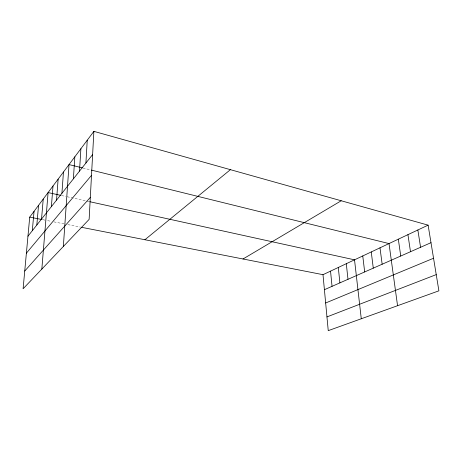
<?xml version="1.0" encoding="UTF-8"?>
<svg xmlns="http://www.w3.org/2000/svg" width="462" height="462" viewBox="0 0 462 462"><rect width="100%" height="100%" fill="white"/><g stroke="black" fill="none" stroke-linecap="round" stroke-linejoin="round"><path stroke-width="0.35" stroke-dasharray="2.31 1.73" d="M42.793 219.698L46.235 220.368M47.615 220.64L51.086 221.321M53.869 221.87L64.299 223.914M67.804 224.601L80.475 227.09M61.486 195.507L65.719 196.431M67.129 196.743L85.574 200.791M86.948 201.091L89.016 201.548M83.01 168.029L90.708 169.929"/><path stroke-width="0.69" d="M93.878 131.352L89.131 219.375L23.1 288.773L29.718 217.128L93.878 131.352L428.112 225.15L438.9 290.829L328.245 330.648L323.002 274.682L428.112 225.15M85.915 163.028L87.237 140.229M79.504 171.119L80.896 148.706M73.383 178.852L74.832 156.814M63.346 246.477L69.023 164.576L82.311 167.856M61.914 193.33L63.461 172.014M56.537 200.115L58.131 179.146M51.38 206.63L53.009 185.99M41.834 269.086L48.094 192.567L60.782 195.351M41.534 219.063L43.226 199.07M36.827 225L38.548 205.324M32.305 230.705L34.049 211.342M27.957 236.198L92.625 154.556M26.392 253.164L91.505 175.341M24.74 271.038L90.321 197.366M144.912 239.738L230.411 169.669M243.006 258.986L341.222 200.768M324.411 289.703L430.994 242.683M325.652 302.991L433.547 258.252M326.957 316.909L436.238 274.619M29.718 217.128L42.106 219.56M81.878 227.368L323.002 274.682M89.703 201.698L354.527 259.829L361.272 318.763M91.407 170.103L389.016 243.578L397.557 305.705M417.856 229.984L420.576 247.28M407.934 234.661L410.499 251.726M398.325 239.189L400.745 256.029M379.995 247.828L382.155 264.229M371.252 251.946L373.284 268.145M362.762 255.948L364.68 271.939M346.292 263.71L347.99 279.296M338.299 267.475L339.899 282.871M330.544 271.13L332.039 286.336"/></g></svg>
